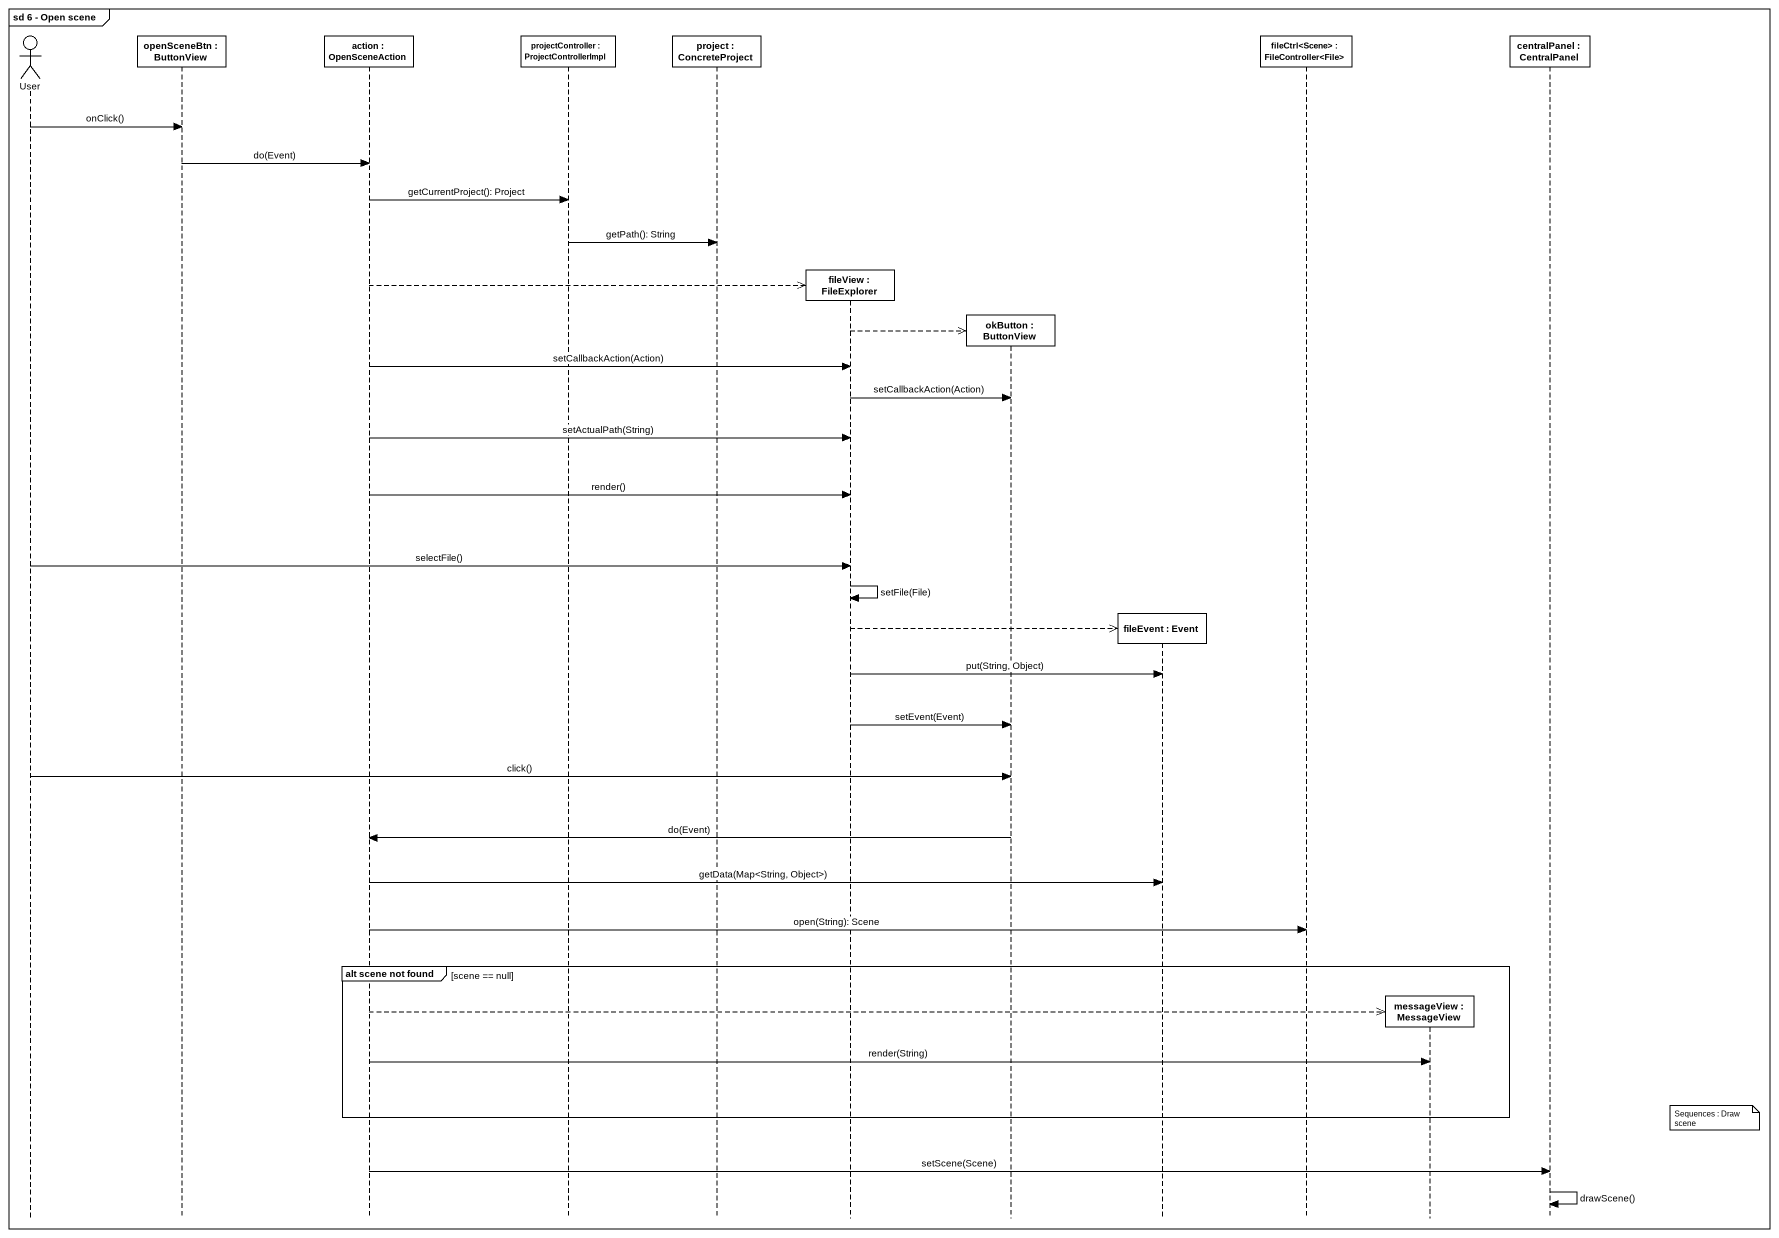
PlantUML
@startuml
mainframe sd 6 - Open scene
hide footbox
actor User
participant "openSceneBtn : ButtonView" as openSceneBtn
participant "action : OpenSceneAction" as action_
participant "projectController : ProjectControllerImpl" as projectController
participant "project : ConcreteProject" as project
participant "fileView : FileExplorer" as fileView
participant "okButton : ButtonView" as okButton
participant "fileEvent : Event" as fileEvent
participant "fileCtrl<Scene> : FileController<File>" as fileCtrl_Scene
participant "messageView : MessageView" as messageView
participant "centralPanel : CentralPanel" as centralPanel

User -> openSceneBtn : onClick()
openSceneBtn -> action_ : do(Event)
action_ -> projectController : getCurrentProject(): Project
projectController -> project : getPath(): String
action_ -->> fileView **
fileView -->> okButton **
action_ -> fileView : setCallbackAction(Action)
fileView -> okButton : setCallbackAction(Action)
action_ -> fileView : setActualPath(String)
action_ -> fileView : render()
User -> fileView : selectFile()
fileView -> fileView : setFile(File)
fileView -->> fileEvent **
fileView -> fileEvent : put(String, Object)
fileView -> okButton : setEvent(Event)
User -> okButton : click()
okButton -> action_ : do(Event)
action_ -> fileEvent : getData(Map<String, Object>)
action_ -> fileCtrl_Scene : open(String): Scene
group alt scene not found [scene == null]
  action_ -->> messageView **
  action_ -> messageView : render(String)
  note right of centralPanel : Sequences : Draw scene
end
action_ -> centralPanel : setScene(Scene)
centralPanel -> centralPanel : drawScene()
@enduml
